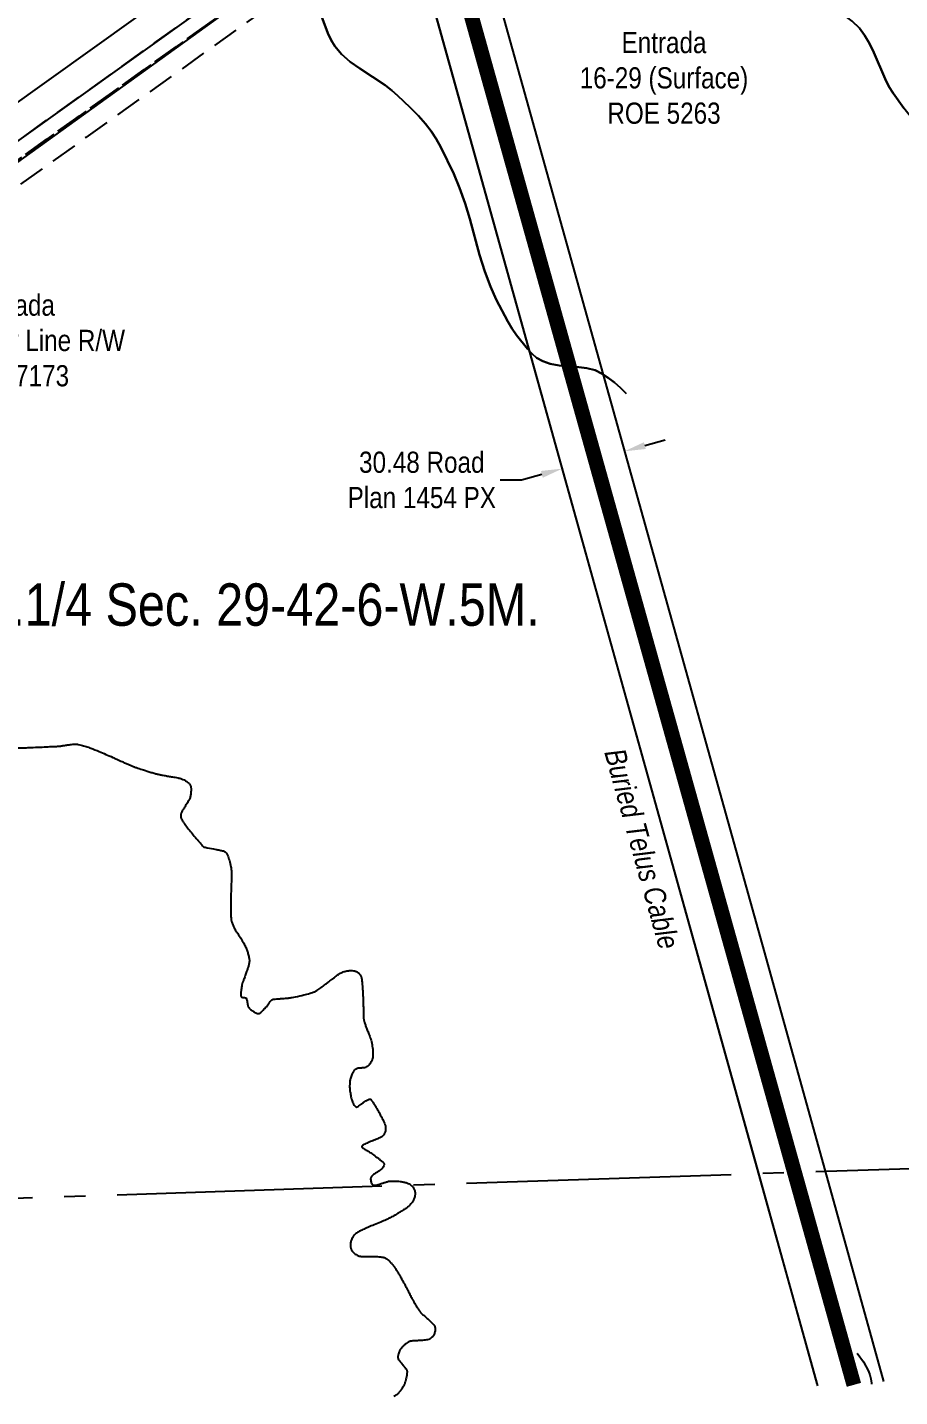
# Model space of a CAD drawing. Extents: x 643442 to 651909, y 5835058 to 5841090.
# Drawn here: x 647201 to 647613, y 5835096 to 5835742 of the extents above; entities that cross this region are included whole.
import ezdxf

# ---------------------------------------------------------------- set-up
doc = ezdxf.new("R2010")
doc.units = 0
doc.header["$LTSCALE"] = 5
doc.header["$PDSIZE"] = 0.5
doc.linetypes.add('foc-FLOWLINE', pattern=[3.75, 2.5, -1.25])
doc.linetypes.add('foc-QUARTERLINE', pattern=[33, 25, -3, 2, -3])
doc.layers.get('Defpoints').update_dxf_attribs({"color": 9})
for name, color, linetype in [('AS-POWER', 104, 'foc-POWER'), ('AS-ROADS', 254, 'Continuous'), ('AS-TELEPHONE', 224, 'foc-TEL'), ('AS-TELUS', 224, 'foc-TEL'), ('C-SYMBOL', 7, 'Continuous'), ('F-EZE', 190, 'foc-FLOWLINE'), ('F-FLOWLINE', 190, 'foc-FLOWLINE'), ('F-RW', 190, 'Continuous'), ('L-SECQ', 8, 'foc-QUARTERLINE'), ('L-TITLEDB', 4, 'Continuous'), ('L-TITLEDB-T', 4, 'Continuous'), ('T-CREEK', 160, 'Continuous')]:
    doc.layers.add(name, color=color, linetype=linetype)
doc.layers.add('F-WS-T', color=190, linetype='Continuous', lineweight=9)
doc.styles.add('175L', font='ARIALN.TTF', dxfattribs={"height": 20})
doc.styles.add('80CG', font='ARIALN.TTF', dxfattribs={"height": 10})
doc.styles.add('foc-LtypeFont', font='ARIALN.TTF', dxfattribs={"height": 7.35})
doc.linetypes.add('foc-POWER', pattern='A,6,-1,["P",foc-LtypeFont,S=0.2,R=0,X=-0.625,Y=-0.75],-1.24,4', length=12.24)
doc.linetypes.add('foc-TEL', pattern='A,2,-1,["T",foc-LtypeFont,S=0.2,R=0,X=-0.425,Y=-0.75],-1.24,8', length=12.24)
doc.linetypes.add('foc-TOPO-flowdirection-NOLINE', pattern='A,0,[">",foc-LtypeFont,S=0.3,R=0,X=0,Y=-0.945],-20,[">",foc-LtypeFont,S=0.3,R=0,X=0,Y=-0.945],0', length=20)
doc.dimstyles.new('Compass 5 000', dxfattribs={"dimscale": 5, "dimtxt": 9, "dimasz": 2, "dimexe": 0.2, "dimexo": 0.0625, "dimgap": 0.5, "dimtad": 0, "dimtih": 1, "dimtoh": 1, "dimzin": 0, "dimdsep": 46, "dimtxsty": '80CG', "dimcen": 0.1, "dimse1": 1, "dimse2": 1, "dimclrd": 256, "dimclrt": 256, "dimaunit": 1, "dimadec": 4, "dimazin": 0, "dimtfac": 0.06, "dimtofl": 0, "dimtmove": 0, "dimatfit": 1, "dimfxl": 0.2, "dimtolj": 1, "dimtzin": 0, "dimlwd": -1, "dimarcsym": 0})

# ---------------------------------------------------------------- blocks, each defined once
blk = doc.blocks.new('*D390')
at = {"layer": 'Defpoints', "color": 0, "transparency": 16777216}
for p in [(647117.76, 5835610.36), (647083.9, 5835598.51), (647089.75, 5835590.33)]:
    blk.add_point(p, dxfattribs=at)
at = {"layer": 'F-RW', "transparency": 16777216}
for p, q in [((647106.09, 5835626.67), (647100.27, 5835634.81)), ((647123.57, 5835602.22), (647129.39, 5835594.09)), ((647129.39, 5835594.09), (647139.39, 5835594.09))]:
    blk.add_line(p, q, dxfattribs=at)
for points in [[(647107.44, 5835627.64), (647104.73, 5835625.7), (647111.9, 5835618.54)], [(647124.93, 5835603.19), (647122.22, 5835601.25), (647117.76, 5835610.36)]]:
    blk.add_solid(points, dxfattribs=at)
at = {"layer": 'F-RW', "transparency": 16777216, "insert": (647194.39, 5835594.09), "char_height": 10, "attachment_point": 5, "style": '80CG'}
blk.add_mtext('\\A1;Entrada\\P10.06 Flow Line R/W\\PROE 7173', dxfattribs=at)
blk = doc.blocks.new('*D427')
at = {"layer": 'Defpoints', "color": 0, "transparency": 16777216}
for p in [(647453.99, 5835533.63), (647489.96, 5835518.11), (647460.61, 5835509.92)]:
    blk.add_point(p, dxfattribs=at)
at = {"layer": 'L-TITLEDB-T', "transparency": 16777216}
for p, q in [((647492.98, 5835544.51), (647502.61, 5835547.2)), ((647444.36, 5835530.94), (647434.73, 5835528.25)), ((647434.73, 5835528.25), (647424.73, 5835528.25))]:
    blk.add_line(p, q, dxfattribs=at)
for points in [[(647492.53, 5835546.11), (647493.43, 5835542.9), (647483.35, 5835541.82)], [(647443.91, 5835532.55), (647444.81, 5835529.34), (647453.99, 5835533.63)]]:
    blk.add_solid(points, dxfattribs=at)
at = {"layer": 'L-TITLEDB-T', "transparency": 16777216, "insert": (647387.67, 5835528.25), "char_height": 10, "attachment_point": 5, "style": '80CG'}
blk.add_mtext('\\A1;30.48 Road\\PPlan 1454 PX', dxfattribs=at)

msp = doc.modelspace()

# ---------------------------------------------------------------- linework, layer by layer
at = {"layer": 'AS-POWER', "flags": 128}
msp.add_lwpolyline([(646761.5, 5835364.733), (647361.325, 5835796.932), (647407.944, 5835829.614), (647399.436, 5835898.086), (647377.926, 5836106.934), (647364.62, 5836539.938), (647360.316, 5836747.81)], dxfattribs=at)
at = {"layer": 'AS-ROADS', "const_width": 7, "flags": 128}
msp.add_lwpolyline([(647591.673, 5835101.118), (647397.491, 5835795.868), (647168.623, 5837585.659), (647157.011, 5837672.565), (647157.264, 5837722.95), (647122.603, 5840162.074)], dxfattribs=at)
at = {"layer": 'AS-TELUS', "flags": 128}
msp.add_lwpolyline([(647242.546, 5836904.456), (647277.284, 5836628.622), (647381.971, 5835791.735), (647574.5, 5835100.575)], dxfattribs=at)
at = {"layer": 'F-EZE', "flags": 128}
msp.add_lwpolyline([(646742.858, 5835363.561), (646742.942, 5835363.621), (646756.656, 5835373.434), (646765.552, 5835379.8), (646766.682, 5835380.608), (646769.211, 5835382.415), (646774.714, 5835386.354), (646776.333, 5835387.513), (646777.935, 5835388.662), (646778.617, 5835389.148), (646793.966, 5835400.127), (646808.665, 5835410.644), (646813.749, 5835414.282), (646840.552, 5835433.45), (647218.943, 5835704.1), (647351.546, 5835798.94), (647378.656, 5835818.331), (647379.555, 5835811.118), (647379.686, 5835810.067), (647223.202, 5835698.146), (646840.844, 5835424.664), (646818.007, 5835408.33), (646808.929, 5835401.864), (646800.777, 5835396.039), (646794.224, 5835391.338), (646783.16, 5835383.406), (646776.593, 5835378.765), (646770.916, 5835374.707), (646766.779, 5835371.723), (646756.919, 5835364.582), (646743.151, 5835354.702)], dxfattribs=at)
at = {"layer": 'F-FLOWLINE', "flags": 128}
msp.add_lwpolyline([(646743.151, 5835354.702), (646756.919, 5835364.582), (646766.779, 5835371.723), (646770.916, 5835374.707), (646776.593, 5835378.765), (646783.16, 5835383.406), (646794.224, 5835391.338), (646800.777, 5835396.039), (646808.929, 5835401.864), (646818.007, 5835408.33), (646840.844, 5835424.664), (647223.202, 5835698.146), (647379.686, 5835810.067), (647382.404, 5835812.011), (647382.596, 5835805.797), (647382.776, 5835799.909), (647381.102, 5835798.712), (647229.054, 5835689.964), (646841.248, 5835412.585), (646823.859, 5835400.148), (646809.308, 5835389.773), (646794.618, 5835379.273), (646789.277, 5835375.513), (646777.015, 5835366.809), (646767.132, 5835359.566), (646757.283, 5835352.52), (646745.401, 5835344.021), (646743.547, 5835342.694)], dxfattribs=at)
at = {"layer": 'F-RW', "flags": 128}
for points in [[(646741.864, 5835393.677), (646746.418, 5835393.893), (646756.023, 5835394.277), (646760.216, 5835394.44), (646765.927, 5835398.522), (646769.318, 5835400.947), (646775.781, 5835405.569), (646792.585, 5835417.588), (646805.007, 5835426.473), (646839.95, 5835451.466), (647335.542, 5835805.939)], [(647351.546, 5835798.94), (647218.943, 5835704.1), (646840.552, 5835433.45), (646813.749, 5835414.282), (646808.665, 5835410.644), (646793.966, 5835400.127), (646778.617, 5835389.148), (646777.935, 5835388.662), (646776.333, 5835387.513), (646774.714, 5835386.354), (646769.211, 5835382.415), (646766.682, 5835380.608), (646765.552, 5835379.8), (646761.026, 5835379.534), (646756.477, 5835379.319), (646747.803, 5835378.979), (646743.732, 5835378.711), (646742.36, 5835378.653)]]:
    msp.add_lwpolyline(points, dxfattribs=at)
at = {"layer": 'L-SECQ', "flags": 128}
msp.add_lwpolyline([(646749.1, 5835174.497), (647650.346, 5835204.358)], dxfattribs=at)
at = {"layer": 'L-TITLEDB', "flags": 128}
for points in [[(647574.394, 5835101.595), (647546.783, 5835200.919), (647518.971, 5835300.773), (647393.277, 5835751.214), (647383.159, 5835787.478), (647381.971, 5835791.735), (647381.82, 5835792.949), (647381.102, 5835798.712), (647380.411, 5835804.259), (647379.686, 5835810.067), (647379.555, 5835811.118), (647378.656, 5835818.331), (647355.962, 5836000.471), (647288.755, 5836537.226), (647287.501, 5836547.232), (647285.634, 5836562.147), (647284.376, 5836572.18), (647278.702, 5836617.377), (647277.284, 5836628.622), (647276.906, 5836631.618), (647276.53, 5836634.606), (647274.242, 5836652.774), (647255.468, 5836801.885), (647204.315, 5837207.913)], [(647424.645, 5835752.177), (647548.328, 5835308.977), (647578.137, 5835201.96), (647605.733, 5835102.62)]]:
    msp.add_lwpolyline(points, dxfattribs=at)
at = {"layer": 'T-CREEK', "linetype": 'foc-TOPO-flowdirection-NOLINE', "flags": 128}
for points in [[(647772.09, 5835714.055), (647771.246, 5835712.203), (647770.259, 5835710.527), (647769.129, 5835709.028), (647767.857, 5835707.705), (647765.985, 5835706.327), (647763.604, 5835705.165), (647760.714, 5835704.218), (647757.273, 5835703.471), (647754.553, 5835703.305), (647751.484, 5835703.71), (647748.506, 5835704.496), (647741.083, 5835706.898), (647737.165, 5835707.705), (647727.659, 5835708.796), (647721.742, 5835709.092), (647716.413, 5835708.749), (647714.015, 5835708.317), (647711.765, 5835707.705), (647708.059, 5835706.647), (647707.121, 5835706.167), (647706.473, 5835705.588), (647705.969, 5835704.394), (647705.704, 5835701.432), (647705.415, 5835700.296), (647704.336, 5835698.503), (647702.65, 5835696.748), (647700.382, 5835695.023), (647696.948, 5835692.888), (647695.305, 5835692.061), (647693.499, 5835691.456), (647691.51, 5835691.067), (647689.303, 5835690.884), (647684.898, 5835691.033), (647672.779, 5835692.311), (647669.283, 5835692.271), (647666.256, 5835691.83), (647659.605, 5835690.266), (647657.476, 5835689.521), (647655.673, 5835688.655), (647653.93, 5835687.324), (647650.26, 5835683.534), (647649.253, 5835682.789), (647648.265, 5835682.305), (647646.245, 5835681.8), (647643.893, 5835681.629), (647641.313, 5835681.802), (647638.74, 5835682.305), (647636.678, 5835683.089), (647634.503, 5835684.397), (647632.392, 5835686.033), (647628.156, 5835689.713), (647623.878, 5835693.628), (647619.592, 5835698.3), (647615.204, 5835703.822), (647610.165, 5835710.88), (647608.254, 5835713.955), (647606.388, 5835717.584), (647601.104, 5835730.013), (647599.054, 5835734.356), (647596.752, 5835738.315), (647594.29, 5835741.571), (647590.859, 5835744.937), (647586.524, 5835748.179), (647581.861, 5835751.039), (647569.121, 5835758.148), (647565.554, 5835760.46), (647562.54, 5835762.738), (647559.186, 5835765.915), (647553.083, 5835772.816), (647550.46, 5835775.509), (647547.494, 5835777.956), (647544.548, 5835779.671), (647539.889, 5835781.405), (647533.965, 5835782.847), (647528.707, 5835783.608), (647523.061, 5835783.862), (647517.043, 5835783.608), (647510.681, 5835782.847), (647504.506, 5835781.94), (647502.673, 5835781.418), (647501.156, 5835780.73), (647499.482, 5835779.351), (647496.286, 5835775.509), (647494.806, 5835774.38), (647492.495, 5835773.584), (647489.63, 5835773.322), (647486.268, 5835773.554), (647481.048, 5835774.38), (647475.227, 5835775.69), (647472.716, 5835776.552), (647470.464, 5835777.555), (647468.099, 5835779.087), (647463.225, 5835783.354), (647460.939, 5835784.963), (647459.335, 5835785.745), (647457.563, 5835786.353), (647453.424, 5835787.075), (647449.261, 5835787.218), (647439.58, 5835786.968), (647435.319, 5835787.238), (647431.975, 5835787.966), (647429.189, 5835789.197), (647425.59, 5835791.756), (647421.916, 5835795.254), (647418.124, 5835799.693), (647413.314, 5835806.13), (647410.878, 5835809.756), (647408.597, 5835813.715), (647406.454, 5835818.032), (647404.427, 5835822.756), (647402.558, 5835827.745), (647400.71, 5835833.327), (647396.381, 5835848.463), (647394.157, 5835857.314), (647392.35, 5835866.127), (647390.972, 5835874.835), (647390.031, 5835883.388), (647389.528, 5835891.281), (647389.361, 5835899.203), (647389.528, 5835907.156), (647390.031, 5835915.138)], [(647484.223, 5835569.063), (647481.493, 5835571.807), (647478.642, 5835574.309), (647475.672, 5835576.569), (647472.581, 5835578.588), (647469.448, 5835580.046), (647465.619, 5835581.044), (647461.758, 5835581.579), (647452.571, 5835582.373), (647448.336, 5835583.102), (647444.773, 5835584.292), (647441.889, 5835585.996), (647439.736, 5835587.84), (647437.519, 5835590.122), (647432.364, 5835596.579), (647430.31, 5835599.563), (647428.242, 5835603.022), (647422.839, 5835613.513), (647420.032, 5835619.66), (647417.433, 5835626.623), (647414.938, 5835634.631), (647410.282, 5835651.554), (647408.125, 5835658.786), (647405.513, 5835666.266), (647402.731, 5835672.78), (647396.707, 5835685.343), (647394.428, 5835689.398), (647392.148, 5835692.888), (647389.401, 5835696.453), (647386.095, 5835700.187), (647382.234, 5835704.12), (647376.273, 5835709.821), (647373.549, 5835712.201), (647370.305, 5835714.651), (647358.359, 5835722.495), (647353.902, 5835725.713), (647349.782, 5835729.365), (647346.639, 5835733.105), (647344.916, 5835735.889), (647343.308, 5835739.202), (647338.442, 5835752.273), (647336.056, 5835757.446), (647334.58, 5835759.926), (647332.856, 5835762.416), (647328.572, 5835767.556), (647323.987, 5835772.216), (647312.499, 5835783.055), (647307.172, 5835788.818), (647304.827, 5835791.858), (647302.881, 5835794.844), (647301.301, 5835797.829), (647300.072, 5835800.838), (647298.927, 5835805.364), (647297.285, 5835816.194), (647296.64, 5835818.737), (647295.839, 5835820.947), (647293.556, 5835825.599), (647290.771, 5835830.1), (647287.609, 5835834.249), (647284.197, 5835837.88), (647280.402, 5835840.935), (647275.65, 5835843.766), (647270.311, 5835846.277), (647259.856, 5835850.58), (647254.612, 5835852.543), (647248.581, 5835854.278), (647242.757, 5835855.625), (647229.285, 5835858.396), (647223.068, 5835859.914), (647217.889, 5835861.499), (647213.289, 5835863.28), (647208.073, 5835866.014), (647198.871, 5835871.95), (647195.243, 5835874.09), (647191.437, 5835875.898), (647187.889, 5835877.038), (647184.382, 5835877.747), (647180.819, 5835878.216), (647177.199, 5835878.444), (647173.523, 5835878.432), (647169.791, 5835878.179), (647166.002, 5835877.686), (647162.157, 5835876.953), (647158.255, 5835875.98)], [(647593.231, 5835116.095), (647596.178, 5835111.948), (647598.523, 5835107.628), (647599.209, 5835105.866), (647599.693, 5835103.97), (647599.98, 5835101.922), (647600.003, 5835101.382)]]:
    msp.add_lwpolyline(points, dxfattribs=at)
at = {"layer": 'T-CREEK', "flags": 128}
for points in [[(647338.442, 5835752.273), (647343.308, 5835739.202), (647344.916, 5835735.889), (647346.639, 5835733.105), (647349.782, 5835729.365), (647353.902, 5835725.713), (647358.359, 5835722.495), (647370.305, 5835714.651), (647373.549, 5835712.201), (647376.273, 5835709.821), (647382.234, 5835704.12), (647386.095, 5835700.187), (647389.401, 5835696.453), (647392.148, 5835692.888), (647394.428, 5835689.398), (647396.707, 5835685.343), (647402.731, 5835672.78), (647405.513, 5835666.266), (647408.125, 5835658.786), (647410.282, 5835651.554), (647414.938, 5835634.631), (647417.433, 5835626.623), (647420.032, 5835619.66), (647422.839, 5835613.513), (647428.242, 5835603.022), (647430.31, 5835599.563), (647432.364, 5835596.579), (647437.519, 5835590.122), (647439.736, 5835587.84), (647441.889, 5835585.996), (647444.773, 5835584.292), (647448.336, 5835583.102), (647452.571, 5835582.373), (647461.758, 5835581.579), (647465.619, 5835581.044), (647469.448, 5835580.046), (647472.581, 5835578.588), (647475.672, 5835576.569), (647478.642, 5835574.309), (647481.493, 5835571.807), (647484.223, 5835569.063)], [(647590.859, 5835744.937), (647594.29, 5835741.571), (647596.752, 5835738.315), (647599.054, 5835734.356), (647601.104, 5835730.013), (647606.388, 5835717.584), (647608.254, 5835713.955), (647610.165, 5835710.88), (647615.204, 5835703.822)], [(647593.231, 5835116.095), (647596.178, 5835111.948), (647598.523, 5835107.628), (647599.209, 5835105.866), (647599.693, 5835103.97), (647599.98, 5835101.922), (647600.003, 5835101.382)]]:
    msp.add_lwpolyline(points, dxfattribs=at)
for points in [[(647197.096, 5835401.77, 0.0000194), (647200.201, 5835401.879, 0.0003362)], [(647200.38, 5835401.886, 0.0000623), (647201.695, 5835401.934, 0.0001399), (647202.281, 5835401.956, 0.0000262), (647202.431, 5835401.961, 0.000147), (647202.457, 5835401.962, 0.0006564), (647202.465, 5835401.963, 0.0000295), (647202.65, 5835401.97, 0.0006474), (647203.13, 5835401.99, 0.0000728), (647207.398, 5835402.176, 0.0006442), (647211.231, 5835402.348, 0.0007151), (647214.684, 5835402.513, 0.0031881), (647215.712, 5835402.57, 0.0060964), (647216.249, 5835402.61, 0.0087824), (647216.572, 5835402.643, 0.0032459), (647217.445, 5835402.755, 0.0081071), (647219.035, 5835402.997, -0.0080385), (647220.639, 5835403.24, -0.0029532), (647221.593, 5835403.364, -0.002249), (647222.849, 5835403.513, -0.0055839), (647223.451, 5835403.575, -0.0067069), (647223.954, 5835403.614, -0.0280396), (647224.267, 5835403.617, -0.015677), (647224.825, 5835403.573, -0.0261368), (647225.466, 5835403.468, -0.0117827), (647226.865, 5835403.128, -0.0123203), (647229.128, 5835402.461, -0.0120875), (647231.397, 5835401.67, -0.0070174), (647235.299, 5835400.141, -0.0083731), (647238.528, 5835398.759, -0.0006898), (647241.722, 5835397.323, 0.0010937), (647243.738, 5835396.419, 0.0001495), (647246.216, 5835395.315, 0.0004869), (647246.977, 5835394.977, 0.0026148), (647248.565, 5835394.284, 0.0019242), (647250.732, 5835393.361, 0.001896), (647251.531, 5835393.028, 0.0035235), (647251.963, 5835392.853, 0.0058623), (647252.25, 5835392.744, 0.0025517), (647252.912, 5835392.503, 0.0058114), (647253.621, 5835392.259, 0.0015607), (647256.273, 5835391.389, 0.0045479), (647259.84, 5835390.266, 0.0083634), (647261.794, 5835389.706, 0.006588), (647263.211, 5835389.346, 0.0115804), (647264.024, 5835389.17, 0.0005389), (647264.589, 5835389.062, 0.0010312), (647264.884, 5835389.007, 0.0007905), (647267.119, 5835388.596, 0.0022603), (647267.902, 5835388.457, 0.0003903), (647268.041, 5835388.433, 0.0000281), (647269.968, 5835388.104, 0.0007704), (647271.11, 5835387.91, -0.0006037), (647272.567, 5835387.664, -0.0322548), (647273.481, 5835387.446, -0.0202929), (647274.888, 5835386.951, -0.0408523), (647275.874, 5835386.462, -0.0330563), (647276.99, 5835385.685, -0.032026), (647277.762, 5835384.981, -0.0528718), (647278.153, 5835384.481, -0.034951), (647278.475, 5835383.873, -0.0582799), (647278.597, 5835383.478, -0.0077117), (647278.658, 5835383.123, -0.0133519), (647278.684, 5835382.917, -0.008861), (647278.71, 5835382.602, -0.0060734), (647278.735, 5835382.141, -0.0256637), (647278.729, 5835381.624, -0.0099767), (647278.62, 5835380.298, -0.029554), (647278.371, 5835378.77, -0.053218), (647278.095, 5835377.954, -0.0197758), (647277.795, 5835377.368, -0.0059269), (647276.697, 5835375.467, -0.014448), (647275.619, 5835373.765, 0.0177307), (647274.75, 5835372.373, 0.0522988), (647274.125, 5835370.966, 0.062053), (647273.88, 5835369.69, 0.025249), (647273.871, 5835369.147, 0.0581629), (647273.907, 5835368.914, 0.0356483), (647274.062, 5835368.475, 0.0305534), (647274.308, 5835367.992, 0.0103781), (647274.745, 5835367.284, 0.0111465), (647275.18, 5835366.643, 0.0083853), (647276.687, 5835364.599, 0.0076237), (647278.416, 5835362.404, 0.0016087), (647280.243, 5835360.17, 0.0056257), (647280.775, 5835359.539, 0.0002918), (647281.581, 5835358.605, 0.0005614), (647282, 5835358.121, 0.0003861), (647282.138, 5835357.962, 0.0000491), (647283.227, 5835356.711, 0.0040418), (647284.516, 5835355.255, 0.0324588), (647284.69, 5835355.086, 0.0349486), (647284.757, 5835355.036, 0.0700662), (647284.795, 5835355.019, 0.0081026), (647284.828, 5835355.01, 0.0079517), (647284.861, 5835355.002, 0.0065462), (647285.408, 5835354.884, 0.0009037), (647289.388, 5835354.092, 0.0000356), (647290.518, 5835353.869, -0.0000212), (647292.321, 5835353.514, -0.0005196), (647293.111, 5835353.357, -0.0004571), (647294.008, 5835353.177, -0.1022653), (647294.527, 5835352.957, -0.0600832), (647295.239, 5835352.324, -0.0786671), (647295.938, 5835351.228, -0.0379899), (647296.818, 5835348.697, -0.0113098), (647297.539, 5835345.696, -0.0293895), (647297.723, 5835344.522, -0.00715), (647297.853, 5835342.926, -0.0247162), (647297.861, 5835342.463, -0.0000972), (647297.811, 5835340.886, 0.0000947), (647297.76, 5835339.266), (647297.687, 5835336.978, 0.0001228), (647297.681, 5835336.773, 0.0000068), (647297.567, 5835333.083, 0.0000523), (647297.552, 5835332.604, 0.0000293), (647297.526, 5835331.749, 0.0040072), (647297.518, 5835331.372, 0.0009044), (647297.497, 5835329.703, 0.0043744), (647297.49, 5835326.81, 0.0036635), (647297.539, 5835323.355, 0.0026275), (647297.562, 5835322.475, 0.0023986), (647297.597, 5835321.511, 0.0106363), (647297.636, 5835320.899, 0.0121242), (647297.694, 5835320.365, 0.0328669), (647297.74, 5835320.136, 0.0115744), (647297.928, 5835319.499, 0.0338287), (647298.553, 5835317.924, 0.0257251), (647299.614, 5835315.967, 0.0077911), (647300.78, 5835314.122, -0.006544), (647302.175, 5835311.929, -0.0031072), (647303.62, 5835309.557, -0.0090831), (647304.094, 5835308.733, -0.0309516), (647304.555, 5835307.761, -0.0173816), (647305.204, 5835305.961, -0.0085304), (647305.694, 5835304.343, -0.013627), (647305.956, 5835303.318, -0.0076666), (647306.151, 5835302.39, -0.0151127), (647306.228, 5835301.916, -0.012951), (647306.261, 5835301.609, -0.0164385), (647306.272, 5835301.367, -0.0311696), (647306.26, 5835301.119, -0.0131628), (647306.18, 5835300.537, -0.0218646), (647305.874, 5835299.08, -0.0220145), (647305.444, 5835297.665, -0.0002508), (647304.937, 5835296.228, 0.0001874), (647304.258, 5835294.305, 0.0001094), (647303.553, 5835292.305, 0.0001661), (647303.089, 5835290.988, 0.0305211), (647302.748, 5835289.785, 0.0188757), (647302.389, 5835287.797, 0.0186647), (647302.258, 5835286.531, 0.0204242), (647302.229, 5835285.368, 0.020369), (647302.268, 5835284.695, 0.0607354), (647302.317, 5835284.473, 0.0432407), (647302.375, 5835284.346, 0.0868047), (647302.419, 5835284.291, 0.0446798), (647302.468, 5835284.256, 0.0200699), (647302.585, 5835284.194, 0.0379158), (647302.906, 5835284.067, 0.029644), (647303.335, 5835283.961, 0.0536233), (647303.736, 5835283.93, -0.0471052), (647304.192, 5835283.902, -0.0288721), (647304.505, 5835283.834, -0.0906551), (647304.597, 5835283.789, -0.076208), (647304.648, 5835283.738, -0.0346067), (647304.732, 5835283.604, -0.0453173), (647304.962, 5835283.068, -0.0322188), (647305.164, 5835282.273, -0.0016982), (647305.271, 5835281.688, 0.0015448), (647305.389, 5835281.044, 0.0016978), (647305.506, 5835280.423, 0.0021693), (647305.602, 5835279.939, 0.0842707), (647305.723, 5835279.624, 0.0334629), (647306.202, 5835278.928, 0.0571984), (647306.762, 5835278.366, 0.0262567), (647308.163, 5835277.365, 0.0419527), (647309.675, 5835276.571, 0.0929355), (647310.434, 5835276.405, 0.0602305), (647311.016, 5835276.458, 0.1141713), (647311.297, 5835276.59, 0.015666), (647311.582, 5835276.829, 0.0110673), (647311.967, 5835277.188, 0.0090838), (647312.754, 5835277.983, 0.004474), (647314.306, 5835279.641, 0.055702), (647315.662, 5835281.492, -0.0822917), (647316.649, 5835282.7, -0.0418538), (647317.122, 5835283.05, -0.114778), (647317.328, 5835283.119, -0.0010058), (647317.543, 5835283.14, -0.001912), (647317.656, 5835283.15, -0.0000493), (647320.641, 5835283.404, -0.0002504), (647321.229, 5835283.454, -0.0000255), (647322.615, 5835283.571, 0.0000097), (647324.001, 5835283.687, 0.000124), (647324.518, 5835283.731, 0.0000939), (647325.201, 5835283.789, 0.0153814), (647325.522, 5835283.826, 0.004851), (647326.533, 5835283.985, 0.0140355), (647327.974, 5835284.268, 0.0049443), (647332.032, 5835285.226, 0.0057368), (647334.894, 5835285.966, 0.0139768), (647336.056, 5835286.316, 0.0156897), (647336.826, 5835286.599, 0.0267646), (647337.262, 5835286.802, 0.0118444), (647337.557, 5835286.969, 0.0071163), (647338.038, 5835287.265, 0.0117744), (647340.047, 5835288.609, 0.011195), (647342.093, 5835290.119, 0.0006654), (647343.332, 5835291.079, -0.0004478), (647345.172, 5835292.506, -0.000674), (647346.438, 5835293.484, -0.0005537), (647347.983, 5835294.671, -0.0474242), (647349.182, 5835295.421, -0.0340897), (647350.997, 5835296.181, -0.0436423), (647352.627, 5835296.581, -0.044912), (647354.255, 5835296.685, -0.0180304), (647355.371, 5835296.616, -0.0374828), (647355.902, 5835296.523, -0.0246168), (647356.419, 5835296.365, -0.0277112), (647356.861, 5835296.177, -0.039664), (647357.455, 5835295.824, -0.042503), (647357.949, 5835295.407, -0.0254547), (647358.32, 5835294.997, -0.0322431), (647358.573, 5835294.641, -0.022113), (647358.876, 5835294.1, -0.0319587), (647359.044, 5835293.705, -0.0117785), (647359.154, 5835293.366, -0.0201935), (647359.206, 5835293.164, -0.0168681), (647359.306, 5835292.603, -0.0110158), (647359.411, 5835291.738, -0.0032533), (647359.518, 5835290.582, -0.0035912), (647359.601, 5835289.534, -0.0035139), (647359.81, 5835286.29, -0.0040187), (647359.95, 5835283.451, -0.0010472), (647360.03, 5835281.424, -0.0044106), (647360.043, 5835280.943, -0.0000848), (647360.063, 5835279.949, -0.0000726), (647360.085, 5835278.788, -0.0000815), (647360.108, 5835277.557, 0.0001819), (647360.131, 5835276.326, 0.0021165), (647360.138, 5835276.021, 0.0005053), (647360.174, 5835274.743, 0.0035987), (647360.192, 5835274.268, 0.0047869), (647360.211, 5835273.912, 0.0252099), (647360.224, 5835273.794, 0.0068353), (647360.302, 5835273.364, 0.0255752), (647360.604, 5835272.14, 0.0188802), (647361.16, 5835270.526, 0.0037242), (647361.742, 5835269.051, -0.0029536), (647362.48, 5835267.193, -0.0016373), (647363.326, 5835265.006, -0.0056546), (647363.561, 5835264.369, -0.0255265), (647363.723, 5835263.83, -0.01044), (647364.023, 5835262.488, -0.0102844), (647364.3, 5835260.957, -0.0121235), (647364.476, 5835259.649, -0.0085469), (647364.549, 5835258.854, -0.0073672), (647364.605, 5835257.93, -0.0170103), (647364.616, 5835257.068, -0.0162321), (647364.566, 5835256.166, -0.0306165), (647364.486, 5835255.629, -0.0202064), (647364.283, 5835254.832, -0.0396238), (647364.046, 5835254.222, -0.0208296), (647363.461, 5835253.126, -0.0455193), (647362.662, 5835252.014, -0.0673314), (647361.966, 5835251.401, -0.0432241), (647361.217, 5835250.99, -0.0699836), (647360.708, 5835250.847, -0.001512), (647360.174, 5835250.775, -0.0038423), (647359.964, 5835250.75, -0.0004519), (647359.195, 5835250.662, -0.0066961), (647359.143, 5835250.657, -0.0008231), (647359.108, 5835250.654, -0.0000353), (647358.294, 5835250.587, -0.0008453), (647357.887, 5835250.554, 0.0006507), (647357.358, 5835250.512, 0.0942032), (647356.969, 5835250.404, 0.0430549), (647356.219, 5835249.952, 0.0859127), (647355.51, 5835249.221, 0.0476838), (647354.63, 5835247.623, 0.0351383), (647353.993, 5835245.81, 0.0420845), (647353.7, 5835244.232, 0.0319854), (647353.61, 5835241.719, 0.0330375), (647353.84, 5835239.295, 0.0112892), (647354.239, 5835237.14, 0.0213987), (647354.523, 5835236.018, 0.0156267), (647354.783, 5835235.242, 0.0114282), (647355.195, 5835234.2, 0.0447106), (647355.787, 5835233.088, 0.0727263), (647356.301, 5835232.505, 0.0730074), (647356.622, 5835232.306, 0.1176147), (647356.855, 5835232.264, 0.0944724), (647357.17, 5835232.343, 0.0345207), (647357.944, 5835232.769, 0.0385628), (647358.872, 5835233.474, -0.0277629), (647360.139, 5835234.48, -0.0412291), (647362.498, 5835235.872, -0.1416853), (647363.297, 5835236.009, -0.0304268), (647363.515, 5835235.971, -0.1478382), (647363.556, 5835235.947, -0.0237343), (647363.669, 5835235.813, -0.0143722), (647363.84, 5835235.577, -0.0010399), (647364.315, 5835234.875, -0.0046603), (647364.419, 5835234.718, -0.0004708), (647364.892, 5835233.986, -0.0007065), (647365.205, 5835233.498, -0.0004052), (647365.354, 5835233.265, -0.0002855), (647365.566, 5835232.934, -0.0060895), (647365.769, 5835232.606, -0.0014727), (647366.587, 5835231.241, -0.0065621), (647367.819, 5835229.108, -0.0076117), (647368.828, 5835227.24, -0.0046378), (647369.033, 5835226.836, -0.0022626), (647369.443, 5835226.004, -0.0140097), (647369.8, 5835225.213, -0.009806), (647370.256, 5835224.061, -0.0402214), (647370.452, 5835223.371, -0.0288297), (647370.591, 5835222.381, -0.0543604), (647370.569, 5835221.612, -0.037167), (647370.335, 5835220.513, -0.049196), (647369.908, 5835219.453, -0.0689746), (647369.434, 5835218.788, -0.0386864), (647368.753, 5835218.17, -0.0604193), (647368.246, 5835217.867, -0.0023816), (647367.411, 5835217.501, -0.0041153), (647366.925, 5835217.295, -0.0002231), (647365.914, 5835216.878, -0.0037168), (647365.853, 5835216.853, -0.00046), (647365.713, 5835216.798, -0.0000574), (647364.591, 5835216.357, -0.0005487), (647364.136, 5835216.179, 0.0002), (647362.886, 5835215.691, 0.0216031), (647360.792, 5835214.766, 0.0479438), (647359.914, 5835214.221, 0.0580224), (647359.562, 5835213.882, 0.0881299), (647359.403, 5835213.601, 0.0234449), (647359.358, 5835213.448, 0.0868653), (647359.355, 5835213.405, 0.0285747), (647359.361, 5835213.366, 0.0551996), (647359.368, 5835213.347, 0.0732884), (647359.398, 5835213.302, 0.0339498), (647359.481, 5835213.221, 0.0177826), (647359.699, 5835213.049, 0.0209631), (647359.895, 5835212.917, 0.0003721), (647360.309, 5835212.665, 0.0002135), (647361.03, 5835212.225, 0.0004808), (647361.874, 5835211.713, -0.0011877), (647362.216, 5835211.505, -0.0124306), (647362.319, 5835211.439, -0.0014987), (647363.159, 5835210.861, -0.0047817), (647364.855, 5835209.664, -0.0034139), (647367.203, 5835207.949, -0.006293), (647367.763, 5835207.523, -0.0028952), (647368.962, 5835206.575, -0.0229999), (647369.456, 5835206.142, -0.0340872), (647369.754, 5835205.813, -0.1357427), (647369.813, 5835205.673, -0.040255), (647369.837, 5835205.166, -0.1401899), (647369.43, 5835203.899, -0.0880049), (647367.978, 5835202.388, -0.0322039), (647366.712, 5835201.584, 0.0328767), (647365.474, 5835200.796, 0.0178193), (647364.332, 5835199.895, 0.041503), (647363.891, 5835199.452, 0.1257423), (647363.572, 5835198.794, 0.0828787), (647363.533, 5835197.696, 0.0373593), (647363.736, 5835196.721, 0.0622391), (647363.971, 5835196.17, 0.0191869), (647364.266, 5835195.707, 0.0554201), (647364.39, 5835195.564, 0.0234824), (647364.488, 5835195.482, 0.0342038), (647364.561, 5835195.434, 0.0882482), (647364.704, 5835195.384, 0.0333972), (647365.102, 5835195.346, 0.0444819), (647366.024, 5835195.402, 0.0390805), (647367.047, 5835195.639, 0.0085812), (647368.21, 5835196.028, -0.0073561), (647369.564, 5835196.485, -0.0033435), (647370.98, 5835196.93, -0.0077357), (647371.596, 5835197.108, -0.0461971), (647372.349, 5835197.241, -0.0209888), (647374.027, 5835197.307, -0.0139663), (647375.976, 5835197.249, -0.0189344), (647377.408, 5835197.111, -0.006767), (647378.391, 5835196.965, -0.0086263), (647379.157, 5835196.827, -0.0152277), (647379.809, 5835196.678, -0.0117629), (647380.642, 5835196.439, -0.0409182), (647381.292, 5835196.175, -0.0286816), (647382.158, 5835195.674, -0.0470276), (647382.858, 5835195.114, -0.0420418), (647383.516, 5835194.359, -0.035928), (647383.944, 5835193.679, -0.0404961), (647384.227, 5835193.025, -0.040718), (647384.414, 5835192.28, -0.0360439), (647384.495, 5835191.416, -0.0364566), (647384.442, 5835190.416, -0.04174), (647384.261, 5835189.559, -0.0295368), (647383.977, 5835188.783, -0.0293608), (647383.601, 5835188.04, -0.028448), (647382.89, 5835186.964, -0.0346762), (647382.199, 5835186.162, -0.0137664), (647381.41, 5835185.406, -0.0269616), (647380.977, 5835185.055, -0.0055634), (647380.103, 5835184.435, -0.0067435), (647379.371, 5835183.942, -0.0016549), (647378.528, 5835183.395, -0.0019819), (647377.822, 5835182.944, -0.0064614), (647376.242, 5835181.972, -0.0044827), (647373.935, 5835180.622, -0.0066602), (647372.433, 5835179.787, -0.0121952), (647371.596, 5835179.363, -0.0092038), (647370.806, 5835179.004, -0.003007), (647368.363, 5835177.964, -0.0074256), (647365.142, 5835176.672, 0.0091078), (647362.519, 5835175.609, 0.0082405), (647360.97, 5835174.919, 0.0057608), (647358.784, 5835173.869, 0.0101771), (647357.809, 5835173.362, 0.0122847), (647357.021, 5835172.907, 0.0360232), (647356.525, 5835172.552, 0.0269946), (647355.929, 5835172, 0.0396978), (647355.418, 5835171.382, 0.0307674), (647354.878, 5835170.5, 0.0242634), (647354.459, 5835169.61, 0.0338164), (647354.235, 5835168.941, 0.0231595), (647354.071, 5835168.169, 0.029352), (647354.005, 5835167.549, 0.0156748), (647353.995, 5835166.846, 0.0234947), (647354.025, 5835166.377, 0.0129727), (647354.081, 5835165.971, 0.0165619), (647354.143, 5835165.656, 0.0233499), (647354.263, 5835165.234, 0.0249656), (647354.412, 5835164.852, 0.0193627), (647354.568, 5835164.537, 0.0339661), (647354.676, 5835164.369, 0.0138631), (647354.764, 5835164.255, 0.0099104), (647354.896, 5835164.103, 0.0189153), (647355.047, 5835163.946, 0.0059307), (647355.555, 5835163.47, 0.0284258), (647356.285, 5835162.875, 0.026642), (647357.128, 5835162.329, 0.0388412), (647357.81, 5835162.005, 0.0515522), (647358.361, 5835161.858, 0.0228655), (647359.041, 5835161.78, 0.0113578), (647360.417, 5835161.717, 0.0146455), (647362.621, 5835161.732, -0.0152836), (647364.733, 5835161.744, -0.0143033), (647367.356, 5835161.602, -0.0198829), (647369.232, 5835161.372, -0.0126317), (647369.742, 5835161.276, -0.018466), (647370.087, 5835161.188, -0.0550972), (647370.571, 5835160.985, -0.0389236), (647371.19, 5835160.576, -0.0283972), (647372.071, 5835159.805, -0.0207963), (647373.164, 5835158.641, -0.0034351), (647374.191, 5835157.434, -0.0127722), (647374.456, 5835157.101, -0.0023534), (647374.673, 5835156.811, -0.004797), (647374.777, 5835156.668, -0.0118491), (647375.24, 5835155.983, -0.0062878), (647376.066, 5835154.663, -0.0021541), (647376.95, 5835153.193, -0.0028323), (647377.611, 5835152.069, -0.001667), (647378.707, 5835150.167, -0.003843), (647379.174, 5835149.336, -0.0009217), (647379.411, 5835148.904, -0.0038387), (647379.467, 5835148.8, -0.0017155), (647379.667, 5835148.417, -0.0004436), (647380.435, 5835146.933, -0.0003518), (647381.232, 5835145.386, 0.0004519), (647382.028, 5835143.839, 0.0011042), (647383.021, 5835141.927, 0.0015776), (647383.723, 5835140.593, 0.0012996), (647383.941, 5835140.183, 0.0059405), (647383.99, 5835140.094, 0.001152), (647383.998, 5835140.08, 0.0003786), (647384.022, 5835140.038, 0.0045001), (647384.066, 5835139.963, 0.000395), (647384.575, 5835139.117, 0.0046834), (647385.494, 5835137.623, 0.0052947), (647386.333, 5835136.318, 0.0135239), (647386.719, 5835135.764, 0.0199841), (647387.005, 5835135.407, 0.0179995), (647387.265, 5835135.129, 0.0081397), (647387.871, 5835134.546, 0.015286), (647389.215, 5835133.368, -0.0155407), (647390.536, 5835132.208, -0.0043071), (647391.303, 5835131.479, -0.0028578), (647392.443, 5835130.364, -0.0086872), (647392.895, 5835129.901, -0.0079633), (647393.371, 5835129.38, -0.0655464), (647393.642, 5835128.979, -0.0448396), (647393.899, 5835128.321, -0.0660197), (647394.004, 5835127.628, -0.0448157), (647393.932, 5835126.6, -0.0290736), (647393.7, 5835125.552, -0.0506078), (647393.473, 5835124.977, -0.0215861), (647393.096, 5835124.322, -0.0433859), (647392.868, 5835124.023, -0.0035741), (647392.569, 5835123.698, -0.0089969), (647392.446, 5835123.572, -0.0017912), (647392.315, 5835123.443, -0.002458), (647392.219, 5835123.349, -0.0155689), (647392.006, 5835123.157, -0.0107037), (647391.682, 5835122.894, -0.0202442), (647391.512, 5835122.773, -0.0239861), (647391.361, 5835122.684, -0.0391662), (647391.272, 5835122.646, -0.0122475), (647390.976, 5835122.553, -0.0355423), (647389.836, 5835122.314, -0.0161621), (647387.291, 5835122.05, -0.0074639), (647385.624, 5835121.956, 0.0080713), (647384.082, 5835121.867, 0.0080162), (647382.923, 5835121.763, 0.0152119), (647382.315, 5835121.679, 0.0538834), (647381.873, 5835121.555, 0.0328179), (647381.195, 5835121.23, 0.0310475), (647380.331, 5835120.669, 0.0255589), (647379.366, 5835119.875, 0.0087649), (647378.606, 5835119.158, 0.0174388), (647378.244, 5835118.777, 0.0141019), (647377.868, 5835118.33, 0.0199574), (647377.625, 5835117.996, 0.0238616), (647377.438, 5835117.686, 0.0149123), (647377.178, 5835117.168, 0.0250562), (647377.014, 5835116.764, 0.0103152), (647376.687, 5835115.758, 0.0360953), (647376.414, 5835114.546, 0.0654142), (647376.401, 5835113.858, 0.0461803), (647376.498, 5835113.386, 0.0818259), (647376.62, 5835113.141, 0.0040435), (647376.827, 5835112.858, 0.0051568), (647376.993, 5835112.639, 0.0013521), (647378.04, 5835111.297, 0.0032475), (647378.482, 5835110.742, 0.0038109), (647378.969, 5835110.146, -0.0020673), (647379.871, 5835109.052, -0.0047329), (647380.249, 5835108.58, -0.0077835), (647380.472, 5835108.287, -0.0776418), (647380.558, 5835108.123, -0.0377342), (647380.651, 5835107.757, -0.0579166), (647380.688, 5835107.131, -0.0251593), (647380.533, 5835105.698, -0.0095067), (647380.272, 5835104.235, -0.0172899), (647380.085, 5835103.439, -0.0144048), (647379.735, 5835102.28, -0.0235853), (647379.467, 5835101.59, -0.010548), (647379.28, 5835101.191, -0.0067332), (647378.966, 5835100.575, -0.0176771), (647378.35, 5835099.503, -0.0162817), (647377.604, 5835098.387, -0.0230968), (647377.419, 5835098.153, -0.0049356), (647376.495, 5835097.107, -0.0480483), (647375.735, 5835096.413, -0.0319368), (647374.442, 5835095.563)]]:
    msp.add_lwpolyline(points, format="xyb", dxfattribs=at)

# ---------------------------------------------------------------- texts
at = {"layer": 'F-WS-T', "insert": (647502.024, 5835718.047), "char_height": 9.99699, "width": 94.19311, "attachment_point": 5, "style": '80CG'}
msp.add_mtext('\\A1;Entrada\\P16-29 (Surface)\\PROE 5263', dxfattribs=at)

# ---------------------------------------------------------------- dimensions: what is measured, and where the dimension line sits
at = {"layer": 'F-RW', "color": 3}
dim = msp.add_linear_dim(base=(647117.756, 5835610.358), p1=(647083.901, 5835598.511), p2=(647089.753, 5835590.329), angle=305.574269, text='Entrada\\P10.06 Flow Line R/W\\PROE 7173', dimstyle='Compass 5 000', dxfattribs=at)
dim.commit()
dim.dimension.update_dxf_attribs({"geometry": '*D390', "text_midpoint": (647194.391, 5835594.091), "dimtype": 161})
at = {"layer": 'L-TITLEDB-T'}
dim = msp.add_aligned_dim(p1=(647489.965, 5835518.112), p2=(647460.609, 5835509.921), distance=-24.615, text='30.48 Road\\PPlan 1454 PX', dimstyle='Compass 5 000', dxfattribs=at)
dim.commit()
dim.dimension.update_dxf_attribs({"geometry": '*D427', "text_midpoint": (647387.673, 5835528.254)})

# ---------------------------------------------------------------- next in the draw order: texts
at = {"layer": 'AS-TELEPHONE', "insert": (647491.595, 5835354.153), "char_height": 10, "attachment_point": 5, "rotation": 285.591631, "style": '80CG', "bg_fill": 3, "box_fill_scale": 1.15, "bg_fill_color": 256, "bg_fill_true_color": 256, "bg_fill_transparency": 0}
msp.add_mtext('\\A1;{\\fArial Narrow|b0|i1|c0|p34;Buried Telus Cable}', dxfattribs=at)
at = {"layer": 'C-SYMBOL', "color": 3, "insert": (647299.459, 5835479.462), "char_height": 20, "width": 287.7899, "attachment_point": 2, "style": '175L', "bg_fill": 3, "box_fill_scale": 1.15, "bg_fill_color": 256, "bg_fill_true_color": 256, "bg_fill_transparency": 0}
msp.add_mtext('N.E.1/4 Sec. 29-42-6-W.5M.', dxfattribs=at)

# ---------------------------------------------------------------- next in the draw order: linework, layer by layer
at = {"layer": 'T-CREEK', "flags": 128}
msp.add_lwpolyline([(647080.782, 5835599.233, 0.0000019), (647084.526, 5835598.864, 0.0000887)], format="xyb", dxfattribs=at)

doc.saveas('drawing.dxf')
